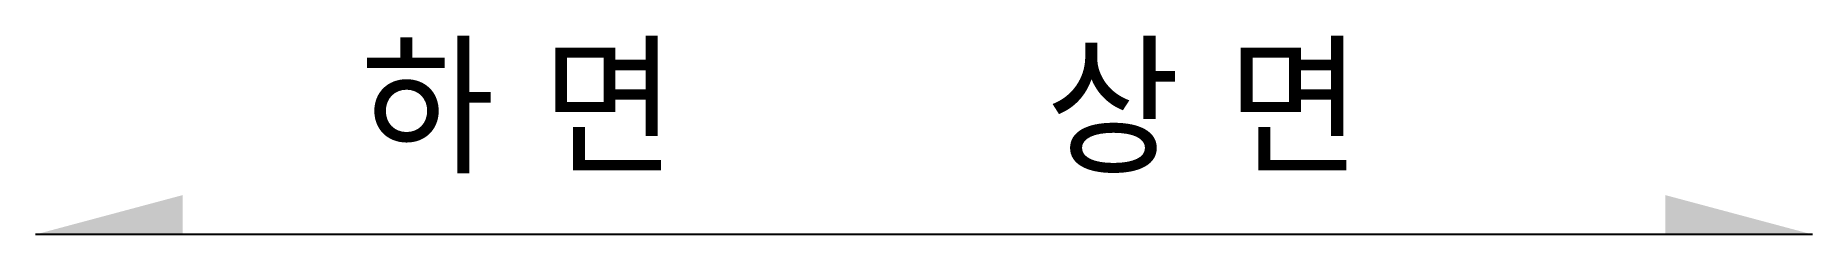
# Model space of a CAD drawing. Extents: x -17.5 to 17.5, y 0 to 3.9.
import ezdxf

# ---------------------------------------------------------------- set-up
doc = ezdxf.new("R2010")
doc.units = 0
doc.layers.get('0').update_dxf_attribs({"linetype": 'CONTINUOUS'})
doc.styles.add('GHS', font='djdg.shx', dxfattribs={"bigfont": 'ghs.shx'})

# ---------------------------------------------------------------- blocks, each defined once
blk = doc.blocks.new('arw1')
at = {"color": 1}
blk.add_solid([(0, 0), (2.898, 0.776), (2.898, 0)], dxfattribs=at)

msp = doc.modelspace()

# ---------------------------------------------------------------- linework, layer by layer
at = {"color": 1}
msp.add_line((17.5, 0), (-17.5, 0), dxfattribs=at)

# ---------------------------------------------------------------- block references
at = {"color": 1, "xscale": -1, "yscale": -1, "rotation": 180}
msp.add_blockref('arw1', (-17.5, 0), dxfattribs=at)
at = {"yscale": -1, "rotation": 180}
msp.add_blockref('arw1', (17.5, 0), dxfattribs=at)

# ---------------------------------------------------------------- texts
at = {"color": 7, "style": 'GHS'}
for s, p in [('하 면', (-11.1, 1.2)), ('상 면', (2.4, 1.2))]:
    msp.add_text(s, height=2.5, dxfattribs=at).set_placement(p)

doc.saveas('drawing.dxf')
